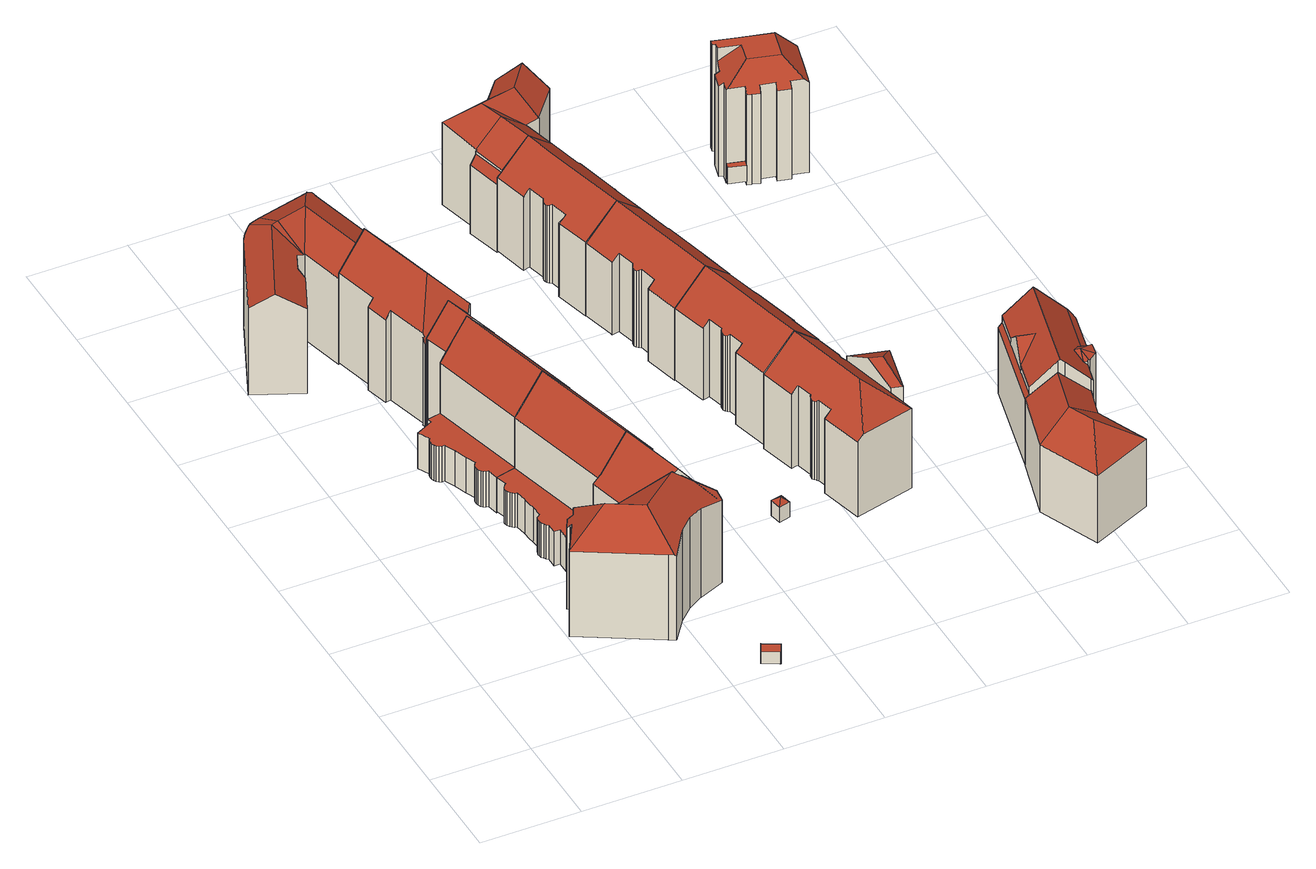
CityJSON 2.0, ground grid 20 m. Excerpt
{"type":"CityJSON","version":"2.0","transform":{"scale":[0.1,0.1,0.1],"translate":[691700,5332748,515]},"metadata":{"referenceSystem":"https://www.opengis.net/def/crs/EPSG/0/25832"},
"CityObjects":{
"building1":{"type":"Building","attributes":{"Gemeindeschluessel":"09162000","HoeheDach":"542.160","HoeheGrund":"516.615","Methode":"2000","NiedrigsteTraufeDesGebaeudes":"534.715","Geometrietyp2DReferenz":"3000","function":"31001_1000","roofType":"3100","measuredHeight":25.55,"storeysAboveGround":6},"geometry":[{"type":"MultiSurface","lod":"2","boundaries":[[[0,1,2,3]],[[4,5,6,7,8]],[[9,10,11,12]],[[12,11,13,14]],[[15,16,17,18]],[[3,19,20,21,22,0]],[[23,22,21]],[[24,25,6,5]],[[26,27,28,29,30,1,0,22,23,31]],[[32,29,28,33]],[[1,30,34,2]],[[26,31,17,16,35]],[[17,31,23,36,18]],[[27,26,35,37]],[[15,18,38,39]],[[14,13,25,24]],[[34,32,33,37,35,16,15,39,40,9,12,14,24,5,4,19,3,2]],[[33,28,27,37]],[[34,30,29,32]],[[41,40,39,38]],[[4,8,20,19]],[[40,41,10,9]],[[41,38,18,36,7,6,25,13,11,10]],[[36,23,21,20,8,7]]],"semantics":{"surfaces":[{"type":"WallSurface"},{"type":"RoofSurface"},{"type":"GroundSurface"}],"values":[0,0,0,0,0,0,1,0,1,0,0,0,1,0,0,0,2,0,0,0,0,0,1,1]}}]},
"building2":{"type":"Building","attributes":{"Gemeindeschluessel":"09162000","HoeheDach":"542.680","HoeheGrund":"516.602","Methode":"2000","NiedrigsteTraufeDesGebaeudes":"523.930","Geometrietyp2DReferenz":"3000","function":"31001_1000","roofType":"3100","measuredHeight":26.08,"storeysAboveGround":6},"geometry":[{"type":"MultiSurface","lod":"2","boundaries":[[[19,4,42,43,44,45,46,47,3]],[[48,49,50,51,52,53,54,55]],[[4,55,54,42]],[[42,54,53,43]],[[44,52,51,45]],[[43,53,52,44]],[[56,57,58,59]],[[47,46,60,59,58]],[[61,56,59,60,62]],[[46,45,51,50,62,60]],[[49,61,62,50]],[[19,3,57,56,61,49,48]],[[47,58,57,3]],[[19,48,55,4]]],"semantics":{"surfaces":[{"type":"GroundSurface"},{"type":"RoofSurface"},{"type":"WallSurface"}],"values":[0,1,2,2,2,2,1,2,1,2,2,2,2,2]}}]},
"building3":{"type":"Building","attributes":{"Gemeindeschluessel":"09162000","HoeheDach":"519.602","HoeheGrund":"516.900","Methode":"1000","NiedrigsteTraufeDesGebaeudes":"519.602","Geometrietyp2DReferenz":"3000","function":"31001_2000","roofType":"1000","measuredHeight":2.7},"geometry":[{"type":"MultiSurface","lod":"2","boundaries":[[[63,64,65,66]],[[66,65,67,68]],[[69,70,64,63]],[[69,63,66,68,71]],[[71,72,70,69]],[[68,67,72,71]],[[72,67,65,64,70]]],"semantics":{"surfaces":[{"type":"WallSurface"},{"type":"GroundSurface"},{"type":"RoofSurface"}],"values":[0,0,0,1,0,0,2]}}]},
"building4":{"type":"Building","attributes":{"Gemeindeschluessel":"09162000","HoeheDach":"542.724","HoeheGrund":"516.440","Methode":"2000","NiedrigsteTraufeDesGebaeudes":"524.105","Geometrietyp2DReferenz":"3000","function":"31001_1000","roofType":"3100","measuredHeight":26.28,"storeysAboveGround":6},"geometry":[{"type":"MultiSurface","lod":"2","boundaries":[[[73,74,75,76,77,78]],[[79,80,81,82]],[[83,84,85,86]],[[87,88,89,90]],[[91,92,93,94]],[[95,96,97,98]],[[93,92,99,100,85,84,101,81,80,102,103,104,105,89,88,106,107,108,109,110,111,112,95,98,113,114,115,116,117,118,119,120,121]],[[122,115,114,123]],[[124,120,119,125]],[[126,108,107,127]],[[128,103,102,129]],[[123,114,113,130]],[[131,132,133,134,135,60]],[[119,118,117,136,137,125]],[[138,139,131,60,96,95,112,111,140]],[[94,93,121,141]],[[142,100,99,143]],[[144,106,88,87]],[[145,116,115,122]],[[132,131,139,138,140,146,147,126,127,144,87,90,148,149,128,129,79,82,150,83,86,142,143,91,94,141,124,125,137,136,145,122,123,130,151,78,77,76,133]],[[86,85,100,142]],[[96,60,135,74,73,97]],[[149,104,103,128]],[[135,134,75,74]],[[129,102,80,79]],[[76,75,134,133]],[[90,89,105,148]],[[146,110,109,147]],[[127,107,106,144]],[[113,98,97,73,78,151,130]],[[143,99,92,91]],[[150,82,81,101,84,83]],[[148,105,104,149]],[[136,117,116,145]],[[141,121,120,124]],[[140,111,110,146]],[[147,109,108,126]]],"semantics":{"surfaces":[{"type":"WallSurface"},{"type":"RoofSurface"},{"type":"GroundSurface"}],"values":[0,0,0,0,0,0,1,0,0,0,0,0,0,0,0,0,0,0,0,2,0,1,0,1,0,0,0,0,0,0,0,0,0,0,0,0,0]}}]},
"building5":{"type":"Building","attributes":{"Gemeindeschluessel":"09162000","HoeheDach":"537.840","HoeheGrund":"515.235","Methode":"2000","NiedrigsteTraufeDesGebaeudes":"534.295","Geometrietyp2DReferenz":"3000","function":"31001_9998","roofType":"3100","measuredHeight":22.61,"storeysAboveGround":4},"geometry":[{"type":"MultiSurface","lod":"2","boundaries":[[[152,153,154,155]],[[156,157,158,159,155,154,160,161,162,163]],[[157,164,165,158]],[[166,167,168,169,162,161]],[[170,171,172,173]],[[174,175,173,172,176]],[[177,178,179,180]],[[181,182,183,184]],[[183,164,157,156,184]],[[185,186,187,188]],[[189,185,188,190]],[[174,186,185,189,191,192,175]],[[191,193,192]],[[170,173,175,192,194,195,179,178]],[[153,166,161,160,154]],[[191,196,163,193]],[[197,198,168,167]],[[156,163,196,181,184]],[[197,199,195,194,198]],[[192,193,169,168,198,194]],[[190,182,181,196,191,189]],[[187,186,174,176]],[[180,179,195,199]],[[171,170,178,177]],[[193,163,162,169]],[[200,159,158,165]],[[152,155,159,200]],[[183,182,190,188,187,176,172,171,177,180,199,197,167,166,153,152,200,165,164]]],"semantics":{"surfaces":[{"type":"WallSurface"},{"type":"RoofSurface"},{"type":"GroundSurface"}],"values":[0,1,0,0,0,0,0,0,0,0,0,1,1,1,0,1,0,1,0,1,0,0,0,0,1,0,0,2]}}]},
"building6":{"type":"Building","attributes":{"Gemeindeschluessel":"09162000","HoeheDach":"542.750","HoeheGrund":"516.080","Methode":"2000","NiedrigsteTraufeDesGebaeudes":"524.109","Geometrietyp2DReferenz":"3000","function":"31001_1000","roofType":"3100","measuredHeight":26.67,"storeysAboveGround":6},"geometry":[{"type":"MultiSurface","lod":"2","boundaries":[[[201,202,203,204,205,206,207,208]],[[209,210,211,212]],[[213,214,215,216,217]],[[218,219,220,221]],[[222,223,214,213]],[[224,225,226,227,228,229]],[[230,231,232,202,201,73]],[[233,234,235,236,237,238]],[[239,240,241,242]],[[243,244,245,246,247,248,249,228,227,226,250,251,252,253,254,255,256,220,219,257,241,240,114,113,258,259,211,210,260,261]],[[262,263,264,265]],[[266,253,252,267]],[[267,252,251,268]],[[269,205,204,270]],[[211,259,271,223,222,272,212]],[[206,205,273,274,207]],[[273,205,269,275,276]],[[277,276,275,278,265,264]],[[279,203,202,232]],[[280,113,114,281]],[[282,244,243,283]],[[284,254,253,266]],[[285,247,246,286]],[[270,204,203,279]],[[235,287,263,262,288,236]],[[274,273,276,277,264,263,287,235,234]],[[229,228,249,289]],[[231,230,290,280,281,239,242,291,218,221,292,293,284,266,267,268,294,225,224,229,289,295,285,286,296,282,283,297,298,209,212,272,222,213,217,238,237,236,288,262,265,278,275,269,270,279,232]],[[286,246,245,296]],[[216,215,299,207,274,234,233]],[[294,250,226,225]],[[217,216,233,238]],[[300,73,201,208,214,223,271]],[[214,208,207,299,215]],[[283,243,261,297]],[[221,220,256,292]],[[242,241,257,291]],[[281,114,240,239]],[[291,257,219,218]],[[258,300,271,259]],[[293,255,254,284]],[[289,249,248,295]],[[261,260,210,209,298,297]],[[296,245,244,282]],[[292,256,255,293]],[[280,290,230,73,300,258,113]],[[295,248,247,285]],[[268,251,250,294]]],"semantics":{"surfaces":[{"type":"RoofSurface"},{"type":"WallSurface"},{"type":"GroundSurface"}],"values":[0,1,1,1,1,1,1,1,1,0,1,1,1,1,1,1,1,1,1,1,1,1,1,1,1,0,1,2,1,0,1,1,0,1,1,1,1,1,1,1,1,1,1,1,1,1,1,1]}}]},
"building7":{"type":"Building","attributes":{"Gemeindeschluessel":"09162000","HoeheDach":"542.780","HoeheGrund":"515.630","Methode":"2000","NiedrigsteTraufeDesGebaeudes":"534.339","Geometrietyp2DReferenz":"3000","function":"31001_9998","roofType":"3200","measuredHeight":27.15,"storeysAboveGround":5},"geometry":[{"type":"MultiSurface","lod":"2","boundaries":[[[301,302,303,304]],[[305,306,307,308]],[[309,310,311,312]],[[307,313,310,309,314,308]],[[315,316,317,318]],[[302,317,316,319,320,321,322,323,324,325,303]],[[326,327,328,315,318,301,304,329,330,331,332,333,334,305,308,314,309,312]],[[306,335,336,337,323,322,313,307]],[[318,317,302,301]],[[322,321,311,310,313]],[[331,330,324,323,337,332]],[[333,336,335,334]],[[334,335,306,305]],[[320,327,326,312,311,321]],[[303,325,324,330,329,304]],[[332,337,336,333]],[[328,319,316,315]],[[327,320,319,328]]],"semantics":{"surfaces":[{"type":"WallSurface"},{"type":"RoofSurface"},{"type":"GroundSurface"}],"values":[0,0,0,0,0,1,2,1,0,1,0,0,0,0,0,0,0,0]}}]},
"building8":{"type":"Building","attributes":{"Gemeindeschluessel":"09162000","HoeheDach":"520.272","HoeheGrund":"516.760","Methode":"1000","NiedrigsteTraufeDesGebaeudes":"519.920","Geometrietyp2DReferenz":"3000","function":"51009_1610","roofType":"1000","measuredHeight":3.51},"geometry":[{"type":"MultiSurface","lod":"2","boundaries":[[[338,339,340,341]],[[342,343,339,338]],[[339,343,344,345,340]],[[341,346,347,342,338]],[[341,340,345,346]],[[347,344,343,342]],[[346,345,344,347]]],"semantics":{"surfaces":[{"type":"WallSurface"},{"type":"RoofSurface"},{"type":"GroundSurface"}],"values":[0,0,1,2,0,0,0]}}]},
"building9":{"type":"Building","attributes":{"Gemeindeschluessel":"09162000","HoeheDach":"521.472","HoeheGrund":"517.080","Methode":"1000","NiedrigsteTraufeDesGebaeudes":"520.535","Geometrietyp2DReferenz":"3000","function":"51009_1610","roofType":"3200","measuredHeight":4.39},"geometry":[{"type":"MultiSurface","lod":"2","boundaries":[[[348,349,350]],[[351,352,353,354]],[[355,356,357]],[[356,355,349,348]],[[357,356,348,350]],[[351,357,350,352]],[[354,355,357,351]],[[353,349,355,354]],[[352,350,349,353]]],"semantics":{"surfaces":[{"type":"RoofSurface"},{"type":"GroundSurface"},{"type":"WallSurface"}],"values":[0,1,0,0,0,2,2,2,2]}}]},
"building10":{"type":"Building","attributes":{"Gemeindeschluessel":"09162000","HoeheDach":"539.008","HoeheGrund":"516.870","Methode":"2000","NiedrigsteTraufeDesGebaeudes":"531.485","Geometrietyp2DReferenz":"3000","function":"31001_1000","roofType":"3100","measuredHeight":22.14,"storeysAboveGround":6},"geometry":[{"type":"MultiSurface","lod":"2","boundaries":[[[358,359,360,361,362,363,364]],[[365,366,363,362]],[[362,361,367,368,365]],[[369,370,371,372]],[[373,374,375,376,377,378]],[[379,380,381,382]],[[383,367,361,360]],[[359,358,384,385,386,387,388,389,390,391,379,382,392,393,394,369,372,395,396,397,374,373,378,398,399,400,401,402,403,404,383,360]],[[405,406,385,384,358,364]],[[377,407,408,409,400,399,398,378]],[[389,388,410,411,412,390]],[[413,414,415,406,405,364,363,366,416,417,409,408]],[[416,366,365,368,404,403,402]],[[388,387,386,385,406,415,418,410]],[[393,419,420,394]],[[404,368,367,383]],[[382,381,421,392]],[[394,420,370,369]],[[374,397,396,422,423,375]],[[395,424,422,396]],[[417,416,402,401,400,409]],[[372,371,424,395]],[[412,425,380,379,391,390]],[[392,421,419,393]],[[376,375,423,422,424,371,370,420,419,421,381,380,425,412,411,410,418,415,414,413,408,407,377]]],"semantics":{"surfaces":[{"type":"WallSurface"},{"type":"RoofSurface"},{"type":"GroundSurface"}],"values":[0,0,1,0,0,0,0,2,0,0,0,1,0,0,0,0,0,0,0,0,0,0,0,0,1]}}]},
"building11":{"type":"Building","attributes":{"Gemeindeschluessel":"09162000","HoeheDach":"538.860","HoeheGrund":"516.020","Methode":"2000","NiedrigsteTraufeDesGebaeudes":"532.783","Geometrietyp2DReferenz":"3000","function":"31001_1000","roofType":"3200","measuredHeight":22.84,"storeysAboveGround":6},"geometry":[{"type":"MultiSurface","lod":"2","boundaries":[[[426,427,428,429]],[[430,431,432,433]],[[434,435,436,437,438,439,440,432,431,441,442,443,444,445,446,447,448,449,450,451,452]],[[453,447,446,454]],[[455,456,457,458]],[[459,460,461,462]],[[463,464,465,436,435,434]],[[466,441,431,430]],[[467,468,469,461,460,470,453,454,471,472,473,474,466,430,433,475,476,477,478,465,464,463,479,480,481,426,429,482,483,484,485]],[[486,487,488,489,485,484,483,482,490]],[[458,457,488,487]],[[439,438,437,478,477,476]],[[459,449,448]],[[475,440,439,476]],[[446,445,444,472,471,454]],[[452,451,450,427,426,481,480,479]],[[472,444,443,473]],[[491,492,455,458,487,486]],[[429,428,490,482]],[[433,432,440,475]],[[474,473,443,442,441,466]],[[449,459,462,492,491,486,490,428,427,450]],[[453,470,460,459,448,447]],[[456,493,489,488,457]],[[463,434,452,479]],[[478,437,436,465]],[[469,468,467,493,456,455,492,462,461]],[[485,489,493,467]]],"semantics":{"surfaces":[{"type":"WallSurface"},{"type":"RoofSurface"},{"type":"GroundSurface"}],"values":[0,0,1,0,1,0,0,0,2,0,1,0,1,0,0,0,0,0,0,0,0,1,0,1,0,0,0,0]}}]},
"building12":{"type":"Building","attributes":{"Gemeindeschluessel":"09162000","HoeheDach":"538.961","HoeheGrund":"516.690","Methode":"2000","NiedrigsteTraufeDesGebaeudes":"531.500","Geometrietyp2DReferenz":"3000","function":"31001_1000","roofType":"3100","measuredHeight":22.27,"storeysAboveGround":6},"geometry":[{"type":"MultiSurface","lod":"2","boundaries":[[[494,495,496,497,498,408,499,377]],[[500,501,502,503,504,505,506]],[[507,508,509,510,511,512]],[[513,514,515,516]],[[517,518,408,498,519,520,521,501,500,522,523,524]],[[525,494,377,526,507,512]],[[527,528,529,530]],[[510,509,531,532]],[[533,534,535,536,528,527]],[[537,538,539,540,541,542]],[[519,498,497,543,544,520]],[[545,546,503,502]],[[516,515,540,539]],[[522,500,506,547,548,523]],[[549,537,542,550,551,552]],[[532,531,535,534]],[[544,553,554,546,545,521,520]],[[553,544,543,497,496,495,494,525,512,511,510,532,534,533,527,530,555,556,513,516,539,538,537,549,552,557,558,548,547,506,505,504,554]],[[530,529,559,555]],[[559,560,514,513,556,555]],[[502,501,521,545]],[[504,503,546,554]],[[551,561,524,523,548,558,557,552]],[[550,542,541,540,515,514,560,559,529,528,536,535,531,509,508,507,526,377,499,408,518,517,524,561,551]]],"semantics":{"surfaces":[{"type":"WallSurface"},{"type":"RoofSurface"},{"type":"GroundSurface"}],"values":[0,0,0,0,1,0,0,0,0,0,0,1,0,0,0,0,0,2,0,0,0,0,0,1]}}]},
"building13":{"type":"Building","attributes":{"Gemeindeschluessel":"09162000","HoeheDach":"538.958","HoeheGrund":"516.560","Methode":"2000","NiedrigsteTraufeDesGebaeudes":"531.354","Geometrietyp2DReferenz":"3000","function":"31001_1000","roofType":"3100","measuredHeight":22.4,"storeysAboveGround":6},"geometry":[{"type":"MultiSurface","lod":"2","boundaries":[[[562,563,564,565,566,567,568,569,570,571,572,573,574,575,576,577,578,579,580,581,582,583,584,585,586,587,588,589,590,591,592,593,594]],[[585,584,595,596,597,586]],[[577,598,599,578]],[[600,601,602,603]],[[568,567,566,565,523,524,604,605]],[[606,607,524,523,608,609,602,601,610,611,612,613]],[[597,614,613,612,589,588,587,586]],[[599,615,616,580,579,578]],[[611,610,591,590,589,612]],[[617,618,619,572,571,570]],[[575,574,620,621,622,576]],[[593,623,624,594]],[[569,568,605,625,617,570]],[[580,616,626,581]],[[608,523,565,564,563,609]],[[573,627,620,574]],[[576,622,598,577]],[[596,595,628,629,626,616,615,599,598,622,621,620,627,619,618,617,625,605,604,524,607,606,613,614,597]],[[584,583,582,629,628,595]],[[603,624,623,600]],[[610,601,600,623,593,592,591]],[[581,626,629,582]],[[572,619,627,573]],[[563,562,594,624,603,602,609]]],"semantics":{"surfaces":[{"type":"GroundSurface"},{"type":"WallSurface"},{"type":"RoofSurface"}],"values":[0,1,1,1,1,2,1,1,1,1,1,1,1,1,1,1,1,2,1,2,1,1,1,1]}}]},
"building14":{"type":"Building","attributes":{"Gemeindeschluessel":"09162000","HoeheDach":"538.964","HoeheGrund":"516.163","Methode":"2000","NiedrigsteTraufeDesGebaeudes":"531.412","Geometrietyp2DReferenz":"3000","function":"31001_1000","roofType":"3100","measuredHeight":22.8,"storeysAboveGround":6},"geometry":[{"type":"MultiSurface","lod":"2","boundaries":[[[630,631,632,633,634]],[[635,636,637,638]],[[637,636,639,640,641,642,643,644,645,646,647]],[[640,648,649,641]],[[644,643,634,633]],[[630,650,635,638,651,631]],[[645,644,633,632,652]],[[637,647,653,651,638]],[[643,642,654,655,634]],[[650,630,656]],[[642,641,649,657,658,654]],[[646,645,652,659,660]],[[646,660,653,647]],[[650,656,613,612]],[[648,661,657,649]],[[661,662,658,657]],[[639,636,635,650,612]],[[651,653,660,659,631]],[[631,659,652,632]],[[640,639,612,613,662,661,648]],[[656,655,654,658,662,613]],[[656,630,634,655]]],"semantics":{"surfaces":[{"type":"RoofSurface"},{"type":"WallSurface"},{"type":"GroundSurface"}],"values":[0,1,2,1,1,0,1,1,1,0,1,1,1,0,0,1,1,0,0,1,0,0]}}]},
"building15":{"type":"Building","attributes":{"Gemeindeschluessel":"09162000","HoeheDach":"537.290","HoeheGrund":"517.199","Methode":"2000","NiedrigsteTraufeDesGebaeudes":"532.208","Geometrietyp2DReferenz":"3000","function":"31001_1000","roofType":"3200","measuredHeight":20.09,"storeysAboveGround":4},"geometry":[{"type":"MultiSurface","lod":"2","boundaries":[[[663,664,665,666]],[[667,668,669,670,671,672,673,665]],[[674,675,676,677,678,667]],[[665,673,679,666]],[[680,666,679,681]],[[676,675,663,682]],[[675,674,664,663]],[[682,680,681,683,684,685,686,687,688,678,677,676]],[[684,672,671,685]],[[682,663,666,680]],[[670,669,687,686,685,671]],[[673,672,684,683,681,679]],[[678,688,687,669,668,667]],[[664,674,667,665]]],"semantics":{"surfaces":[{"type":"RoofSurface"},{"type":"WallSurface"},{"type":"GroundSurface"}],"values":[0,0,1,0,1,1,0,2,1,1,1,1,1,0]}}]},
"building16":{"type":"Building","attributes":{"Gemeindeschluessel":"09162000","HoeheDach":"540.211","HoeheGrund":"517.303","Methode":"2000","NiedrigsteTraufeDesGebaeudes":"532.101","Geometrietyp2DReferenz":"3000","function":"31001_1000","roofType":"3100","measuredHeight":22.91,"storeysAboveGround":4},"geometry":[{"type":"MultiSurface","lod":"2","boundaries":[[[689,690,691,692]],[[693,694,695,696,697,698,699,700]],[[701,695,694,702]],[[696,703,697]],[[704,705,706]],[[707,708,709,705]],[[701,702,710,711,712,713]],[[714,715,716,717,718,719]],[[718,717,720,721]],[[701,713,697,703,695]],[[689,722,710,702,694,693,690]],[[723,724,725,700,699]],[[726,727,708,707,728]],[[729,730,731,732]],[[696,695,703]],[[733,728,707,705,704]],[[727,734,735,709,708]],[[736,723,699,698,712,711]],[[709,735,737,738,705]],[[736,711,710,722]],[[729,726,728,733,739,730]],[[718,721,706,705,738,719]],[[740,720,717,716,741]],[[712,698,697,713]],[[742,692,691,740,741,743]],[[744,737,735,734]],[[743,741,716,715]],[[714,744,734,727,726,729,732,724,723,736,722,689,692,742,743,715]],[[739,733,704]],[[732,731,725,724]],[[693,700,725,731,730,739,704,706,721,720,740,691,690]],[[744,714,719,738,737]]],"semantics":{"surfaces":[{"type":"WallSurface"},{"type":"RoofSurface"},{"type":"GroundSurface"}],"values":[0,1,0,1,1,1,1,0,0,0,0,0,0,0,1,1,0,0,1,0,0,1,1,0,0,0,0,2,0,0,1,0]}}]},
"building17":{"type":"Building","attributes":{"Gemeindeschluessel":"09162000","HoeheDach":"520.405","HoeheGrund":"516.741","Methode":"2000","NiedrigsteTraufeDesGebaeudes":"520.405","Geometrietyp2DReferenz":"3000","function":"31001_1000","roofType":"1000","measuredHeight":3.66,"storeysAboveGround":1},"geometry":[{"type":"MultiSurface","lod":"2","boundaries":[[[745,746,747,748]],[[749,745,748,750]],[[751,746,745,749]],[[750,748,747,752]],[[750,752,751,749]],[[752,747,746,751]]],"semantics":{"surfaces":[{"type":"RoofSurface"},{"type":"WallSurface"},{"type":"GroundSurface"}],"values":[0,1,1,1,2,1]}}]},
"building18":{"type":"Building","attributes":{"Gemeindeschluessel":"09162000","HoeheDach":"540.040","HoeheGrund":"516.000","Methode":"2000","NiedrigsteTraufeDesGebaeudes":"536.323","Geometrietyp2DReferenz":"3000","function":"31001_1000","roofType":"1000","measuredHeight":24.04,"storeysAboveGround":6},"geometry":[{"type":"MultiSurface","lod":"2","boundaries":[[[753,754,755,756,757,758]],[[756,755,759,760,761,762]],[[763,764,765,766]],[[767,768,769,770]],[[771,772,773,768,767,774,775]],[[776,777,771,775]],[[778,779,780,781,782,783]],[[784,785,777,776,786,787]],[[788,789,790,791]],[[783,782,792,793]],[[794,766,765,795,789,788]],[[790,789,795,796,797,772,771,777,785,784]],[[758,757,780,779]],[[798,799,764,763]],[[800,801,802,803]],[[797,773,772]],[[793,792,801,800]],[[791,790,784,787]],[[754,804,805,760,759,755]],[[804,754,753,758,779,778,783,793,800,803,806,798,763,766,794,788,791,787,786,776,775,774,767,770,807,808,809,805]],[[765,764,799,810,802,801,792,782,781,780,757,756,762,796,795]],[[770,769,811,807]],[[812,761,760,805,809,808,807,811]],[[806,803,802,810,799,798]],[[768,773,797,796,762,761,812,811,769]]],"semantics":{"surfaces":[{"type":"WallSurface"},{"type":"RoofSurface"},{"type":"GroundSurface"}],"values":[0,1,0,0,0,0,0,0,0,0,0,1,0,0,0,0,0,0,0,2,1,0,0,0,1]}}]}
},
"vertices":[
[502,271,215],[506,257,202],[506,257,16],[502,271,16],[259,345,16],[257,347,16],[257,347,208],[258,346,210],[259,345,210],[226,312,16],[226,312,197],[239,335,197],[239,335,16],[246,331,206],[246,331,16],[196,240,16],[348,153,16],[348,153,208],[196,240,208],[309,317,16],[309,317,210],[312,316,209],[424,290,272],[342,225,272],[248,330,16],[248,330,208],[361,146,205],[394,191,219],[422,216,221],[453,236,217],[454,236,217],[358,148,208],[453,236,16],[422,216,16],[454,236,16],[361,146,16],[277,262,272],[394,191,16],[234,307,208],[234,307,16],[232,309,16],[232,309,205],
[265,361,16],[269,377,16],[272,394,16],[274,410,16],[342,409,16],[460,439,16],[309,317,89],[353,306,89],[327,409,89],[274,410,89],[272,394,89],[269,377,89],[265,361,89],[259,345,89],[434,287,277],[502,271,197],[460,439,197],[400,424,277],[342,409,210],[353,306,194],[327,409,194],
[473,37,19],[473,37,46],[505,20,46],[505,20,19],[495,0,46],[495,0,19],[463,17,19],[463,17,46],[493,1,19],[493,1,46],
[286,629,210],[343,643,277],[405,659,205],[405,659,14],[343,643,14],[286,629,14],[262,490,14],[262,490,91],[260,512,91],[260,512,14],[257,540,14],[257,540,91],[253,562,91],[253,562,14],[253,466,14],[253,466,91],[252,470,91],[252,470,14],[242,569,14],[242,569,91],[239,574,91],[239,574,14],[336,409,91],[336,409,204],[281,628,204],[281,628,91],[245,566,91],[249,563,91],[258,524,91],[258,487,91],[254,484,91],[252,479,91],[251,475,91],[256,462,91],[259,458,91],[263,456,91],[263,434,91],[274,434,91],[274,410,91],[287,410,91],[253,621,91],[241,618,91],[247,595,91],[245,594,91],[243,592,91],[242,590,91],[240,588,91],[238,583,91],[238,578,91],[247,595,14],[241,618,14],[238,583,14],[240,588,14],[263,456,14],[259,458,14],[254,484,14],[258,487,14],[253,621,14],[342,409,14],[399,423,14],[460,439,14],[460,439,205],[399,423,277],[243,592,14],[242,590,14],[287,410,14],[336,409,14],[274,410,14],[238,578,14],[249,563,14],[245,566,14],[256,462,14],[245,594,14],[274,434,14],[263,434,14],[251,475,14],[252,479,14],[258,524,14],[281,628,14],
[249,1370,2],[238,1367,2],[238,1367,203],[249,1370,197],[245,1146,228],[300,1160,199],[250,1358,199],[252,1358,197],[238,1367,204],[238,1365,204],[236,1364,205],[205,1306,228],[300,1160,2],[250,1358,2],[238,1365,2],[118,1335,2],[118,1335,204],[130,1338,205],[82,1303,198],[82,1303,2],[1,1124,2],[1,1124,198],[97,1081,193],[45,1104,228],[97,1081,2],[87,1312,2],[87,1312,198],[94,1319,200],[94,1319,2],[161,1221,195],[161,1221,2],[184,1131,2],[184,1131,195],[128,1182,202],[133,1162,193],[133,1162,2],[128,1182,2],[143,1216,202],[143,1216,2],[159,1220,194],[128,1284,228],[142,1290,228],[106,1329,204],[101,1326,202],[160,1220,194],[109,1331,2],[109,1331,204],[101,1326,2],[252,1358,2],
[343,644,278],[405,659,206],[371,793,206],[356,853,206],[355,857,206],[306,845,262],[305,845,264],[293,842,278],[207,811,11],[207,811,91],[204,820,91],[204,820,11],[258,833,11],[258,833,236],[258,833,207],[242,893,206],[242,893,11],[223,647,11],[223,647,91],[221,652,91],[221,652,11],[236,827,11],[236,827,210],[198,740,11],[199,740,11],[199,740,91],[198,740,91],[194,740,91],[194,740,11],[286,629,11],[343,644,11],[405,659,11],[241,898,206],[290,910,266],[333,921,214],[333,921,11],[290,910,11],[241,898,11],[236,640,11],[236,640,91],[231,641,91],[231,641,11],[184,770,91],[181,766,91],[180,761,91],[180,755,91],[182,750,91],[185,746,91],[189,742,91],[208,720,91],[218,693,91],[226,673,91],[223,670,91],[221,666,91],[220,662,91],[220,657,91],[227,644,91],[282,628,91],[232,826,91],[183,799,91],[172,793,91],[337,925,11],[337,925,207],[337,926,207],[337,926,11],[223,670,11],[226,673,11],[218,693,11],[355,857,11],[356,853,11],[232,826,205],[232,826,11],[355,857,207],[306,845,266],[339,918,11],[339,918,207],[338,923,207],[338,923,11],[371,793,11],[253,621,11],[241,618,11],[181,766,11],[184,770,11],[221,666,11],[182,750,11],[180,755,11],[333,922,213],[333,922,11],[189,742,11],[282,628,11],[227,644,11],[220,657,11],[220,662,11],[208,720,11],[185,746,11],[180,761,11],[172,793,11],[183,799,11],[293,842,250],[282,628,205],
[239,898,6],[239,898,193],[238,905,203],[238,905,6],[207,1041,6],[207,1041,208],[184,1131,208],[184,1131,6],[300,1160,6],[300,1160,207],[353,948,208],[353,948,6],[242,1146,278],[242,1146,6],[333,921,6],[333,921,193],[241,898,193],[241,898,6],[337,925,197],[337,926,198],[349,943,214],[284,982,278],[241,910,208],[242,906,203],[238,906,203],[349,943,6],[337,926,6],[337,925,6],[238,906,6],[242,906,6],[241,910,6],[219,995,6],[207,992,6],[196,1038,6],[196,1038,193],[207,992,193],[219,995,208],
[506,320,18],[506,320,53],[502,344,53],[502,344,18],[509,321,18],[509,321,52],[529,324,49],[525,348,49],[525,348,18],[529,324,18],
[680,374,65],[688,388,55],[666,383,55],[671,359,21],[666,383,21],[688,388,21],[694,365,21],[694,365,55],[680,373,65],[671,359,55],
[852,673,19],[856,674,19],[872,678,19],[872,678,165],[856,674,165],[856,674,188],[852,673,191],[832,770,165],[832,770,188],[855,747,165],[848,774,165],[725,697,19],[725,697,188],[726,702,190],[726,702,19],[703,744,19],[706,734,19],[706,734,180],[703,744,180],[687,808,180],[687,808,19],[742,651,19],[742,651,193],[734,683,193],[734,683,19],[855,747,19],[853,671,19],[869,603,19],[814,590,19],[755,575,19],[746,573,19],[729,640,19],[727,647,19],[737,649,19],[730,685,19],[727,689,19],[725,693,19],[728,705,19],[720,738,19],[715,736,19],[697,811,19],[756,825,19],[811,839,19],[827,774,19],[829,770,19],[832,770,19],[848,774,19],[853,671,191],[869,603,191],[697,811,188],[756,825,240],[811,839,191],[746,573,180],[729,640,180],[727,647,180],[772,761,240],[797,657,240],[814,590,240],[829,770,191],[827,774,191],[755,575,188],[727,689,188],[725,693,188],[730,685,190],[720,738,193],[715,736,188],[728,705,193],[737,649,188],
[869,603,10],[869,603,190],[882,550,190],[882,550,10],[786,453,10],[786,453,187],[784,457,186],[784,457,10],[764,499,178],[777,502,189],[779,502,191],[787,469,191],[785,467,189],[785,465,188],[784,461,187],[789,450,188],[790,449,189],[792,447,191],[800,415,191],[798,414,189],[786,411,178],[807,324,178],[820,327,189],[857,415,239],[814,590,239],[758,576,189],[746,573,178],[807,324,10],[786,411,10],[917,413,199],[938,408,199],[928,465,230],[902,472,230],[930,355,190],[930,355,10],[916,414,10],[916,414,190],[764,499,10],[777,502,10],[779,502,10],[789,450,10],[939,408,10],[938,408,10],[917,413,10],[820,327,10],[798,414,10],[800,415,10],[792,447,10],[790,449,10],[784,461,10],[785,465,10],[785,467,10],[787,469,10],[746,573,10],[758,576,10],[814,590,10],[878,532,10],[888,529,10],[962,510,10],[963,509,10],[888,529,189],[888,529,199],[962,510,199],[963,509,198],[878,532,197],[902,472,189],[917,413,189],[939,408,198],
[687,808,17],[698,811,17],[756,825,17],[811,839,17],[811,839,192],[698,811,189],[770,1005,192],[774,1006,189],[774,1006,165],[790,1010,165],[790,1010,17],[774,1006,17],[770,1005,17],[670,879,180],[681,882,189],[684,883,193],[684,883,17],[681,882,17],[670,879,17],[668,937,17],[668,937,190],[670,941,193],[670,941,17],[714,995,240],[740,892,240],[795,905,192],[794,908,192],[797,909,189],[769,1009,192],[753,1075,192],[698,1061,240],[671,875,17],[671,875,180],[669,924,17],[669,924,188],[667,928,188],[667,928,17],[676,918,193],[676,918,17],[671,922,17],[672,921,17],[672,921,190],[671,922,189],[646,973,17],[657,976,17],[661,977,17],[661,977,193],[657,976,189],[646,973,180],[795,905,17],[794,908,17],[797,909,165],[813,913,165],[769,1009,17],[753,1075,17],[645,978,17],[645,978,180],[629,1044,180],[629,1044,17],[797,909,17],[813,913,17],[667,933,17],[667,935,17],[640,1047,17],[698,1061,17],[667,933,188],[667,935,189],[640,1047,189],
[739,1144,16],[736,1144,16],[736,1142,16],[753,1075,16],[698,1061,16],[639,1047,16],[629,1044,16],[612,1111,16],[611,1115,16],[622,1117,16],[626,1118,16],[617,1154,16],[613,1157,16],[611,1159,16],[610,1160,16],[608,1164,16],[608,1169,16],[608,1170,16],[609,1173,16],[611,1177,16],[602,1213,16],[598,1212,16],[588,1209,16],[587,1213,16],[571,1280,16],[581,1282,16],[640,1296,16],[695,1310,16],[711,1243,16],[712,1240,16],[716,1241,16],[731,1245,16],[755,1148,16],[588,1209,181],[587,1213,181],[571,1280,181],[608,1164,188],[608,1169,189],[716,1241,164],[716,1241,189],[739,1144,189],[739,1144,164],[639,1047,189],[629,1044,181],[656,1230,240],[681,1128,240],[736,1142,193],[736,1144,193],[712,1240,193],[711,1243,192],[695,1310,192],[640,1296,240],[581,1282,189],[608,1170,189],[609,1173,190],[611,1115,181],[622,1117,189],[626,1118,193],[613,1157,190],[611,1159,189],[610,1160,189],[731,1245,167],[755,1148,167],[612,1111,181],[611,1177,193],[617,1154,193],[598,1212,189],[602,1213,193],
[607,1414,240],[679,1429,240],[650,1475,191],[647,1471,194],[545,1446,197],[678,1379,192],[678,1379,12],[706,1385,12],[706,1385,193],[695,1310,12],[571,1280,12],[553,1350,12],[568,1353,12],[545,1446,12],[647,1471,12],[685,1517,12],[762,1454,12],[760,1451,12],[571,1280,164],[553,1350,166],[678,1378,191],[706,1386,193],[685,1517,192],[760,1451,191],[568,1353,193],[567,1354,193],[622,1366,240],[565,1353,185],[565,1353,191],[723,1486,240],[762,1454,191],[583,1283,185],[583,1283,191],
[1148,55,173],[1184,146,223],[1162,197,223],[1096,179,173],[1228,216,173],[1237,248,172],[1246,279,172],[1245,279,172],[1200,291,212],[1189,294,222],[1188,294,223],[1271,111,173],[1271,110,173],[1271,110,22],[1271,111,22],[1228,216,22],[1131,310,173],[1096,179,22],[1131,310,22],[1148,55,22],[1188,294,22],[1189,294,22],[1200,291,22],[1245,279,22],[1246,279,22],[1237,248,22],
[1247,497,23],[1247,497,246],[1251,496,242],[1251,496,23],[1241,498,252],[1187,513,197],[1172,448,197],[1197,400,232],[1153,371,197],[1138,308,197],[1189,294,249],[1192,293,252],[1172,448,181],[1187,513,181],[1163,409,232],[1255,327,200],[1260,349,212],[1248,351,212],[1266,326,201],[1268,326,201],[1284,337,201],[1180,514,171],[1131,309,171],[1138,308,181],[1153,371,181],[1287,363,23],[1312,472,23],[1312,472,176],[1287,365,175],[1287,365,200],[1287,363,201],[1273,368,192],[1265,370,200],[1180,514,23],[1189,294,23],[1200,291,23],[1200,291,244],[1263,326,23],[1268,326,23],[1263,326,201],[1250,278,23],[1250,278,194],[1246,279,198],[1246,279,23],[1262,325,200],[1285,338,23],[1285,338,201],[1131,309,23],[1290,362,201],[1289,363,201],[1262,325,193],[1301,483,192],[1307,481,184],[1303,482,23],[1307,481,23],[1290,362,23],
[1053,1258,54],[1056,1270,54],[1023,1279,54],[1020,1267,54],[1053,1258,17],[1020,1267,17],[1056,1270,17],[1023,1279,17],
[1159,1243,10],[1168,1240,10],[1168,1240,213],[1159,1243,222],[1135,1249,222],[1135,1249,10],[1179,1281,213],[1195,1342,213],[1156,1353,250],[1140,1291,250],[1053,1258,10],[1053,1258,213],[1056,1270,222],[1056,1270,10],[1047,1369,10],[1047,1369,250],[1041,1371,250],[1041,1371,10],[1037,1332,220],[1045,1359,220],[1045,1359,250],[1045,1359,10],[1037,1332,10],[1028,1335,10],[1028,1335,213],[1126,1239,10],[1132,1237,10],[1132,1237,213],[1126,1239,213],[1107,1244,213],[1107,1244,10],[1019,1301,213],[1025,1322,213],[1025,1322,10],[1019,1301,10],[1023,1279,10],[1023,1279,220],[1028,1298,220],[1028,1298,10],[1111,1256,222],[1111,1256,10],[1026,1278,10],[1026,1278,222],[1077,1308,250],[1087,1348,250],[1062,1255,10],[1062,1255,213],[1081,1263,10],[1081,1263,222],[1077,1251,213],[1077,1251,10],[1179,1281,10],[1195,1342,10],[1063,1255,10],[1044,1382,10],[1093,1369,10],[1156,1353,10],[1063,1255,213],[1044,1382,250],[1093,1369,250]
]}
